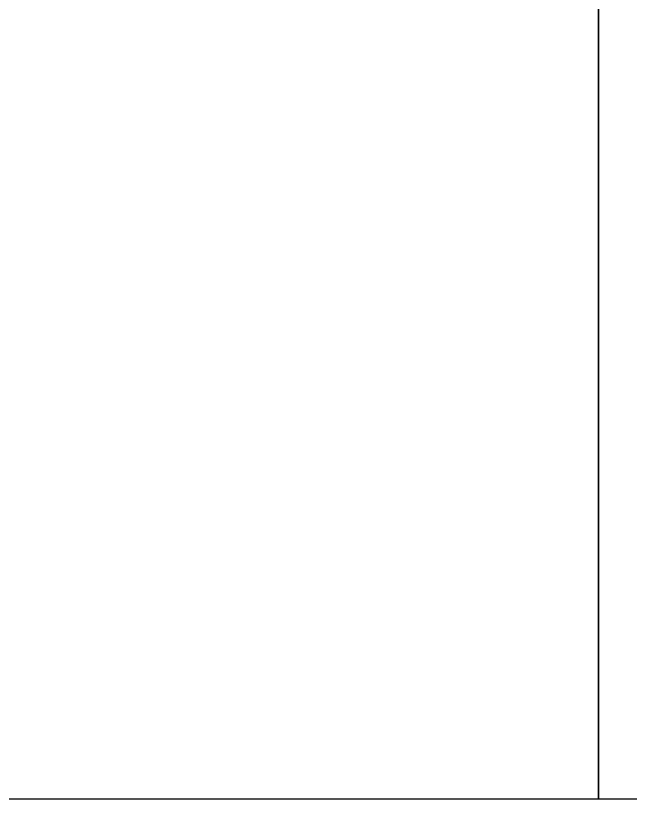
# Model space of a CAD drawing. Header units: millimetres. Extents: x 108070 to 108876, y 12470 to 12955.
# Drawn here: x 108302.2 to 108346.4, y 12720.9 to 12777.3 of the extents above; entities that cross this region are included whole.
import ezdxf

# ---------------------------------------------------------------- set-up
doc = ezdxf.new("R2010")
doc.units = ezdxf.units.MM
doc.header["$LTSCALE"] = 10
doc.layers.get('0').update_dxf_attribs({"linetype": 'CONTINUOUS'})
doc.layers.add('@-交通标志', color=7, linetype='CONTINUOUS')

msp = doc.modelspace()

# ---------------------------------------------------------------- linework, layer by layer
msp.add_lwpolyline([(108227.3676930717, 12882.75016687842), (108344.1199944709, 12882.75016687842), (108344.1199944709, 12720.94097418995), (108227.3676930717, 12720.94097418995)], close=True)
at = {"layer": '@-交通标志'}
msp.add_lwpolyline([(108344.1199944709, 12879.2993342061), (108577.0754468309, 12879.2993342061), (108577.0754468309, 12720.94097418995), (108344.1199944709, 12720.94097418995)], close=True, dxfattribs=at)

doc.saveas('drawing.dxf')
